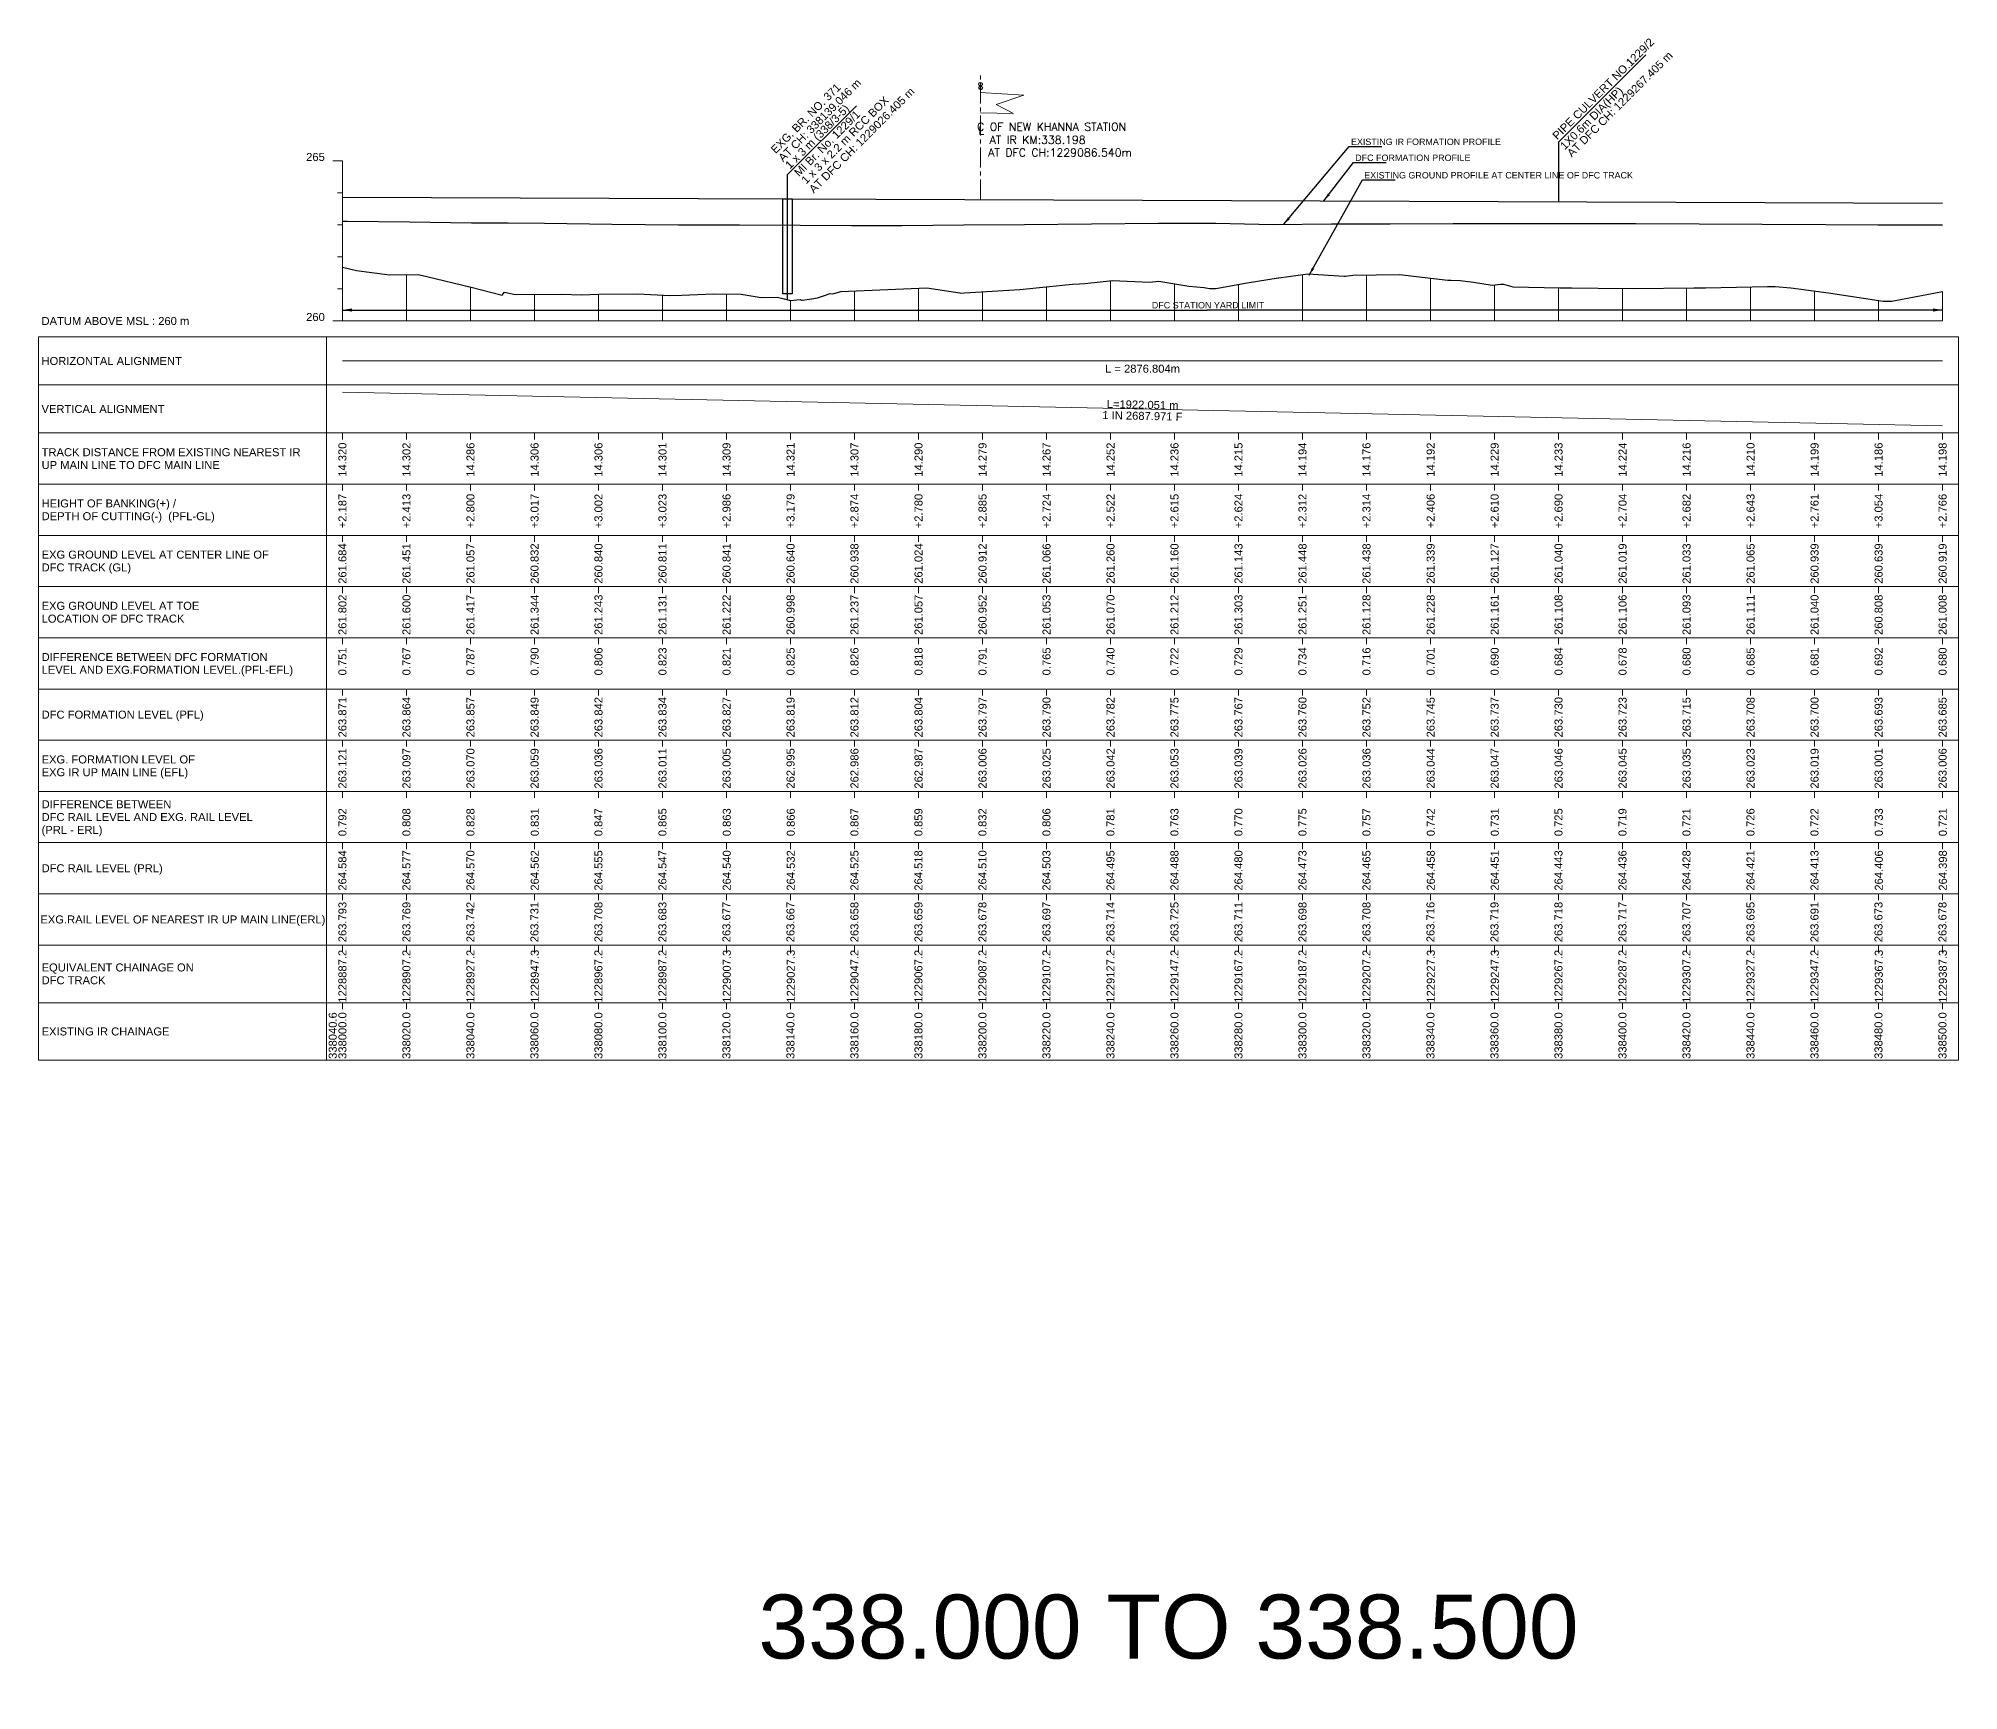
# Model space of a CAD drawing. Header units: metres. Extents: x 30905 to 43495, y -2428 to -1873.
# Drawn here: x 37905 to 38505, y -2428 to -1912 of the extents above; entities that cross this region are included whole.
import ezdxf
from ezdxf.enums import TextEntityAlignment as Align

# ---------------------------------------------------------------- set-up
doc = ezdxf.new("R2010")
doc.units = ezdxf.units.M
doc.header["$MEASUREMENT"] = 0
doc.linetypes.add('CENTER', pattern=[2, 1.25, -0.25, 0.25, -0.25])
for name, color, linetype, lineweight in [('LS BRIDGE INDICATION', 10, 'Continuous', 30), ('LS CUT FILL', 10, 'Continuous', 0), ('LS DATUM', 7, 'Continuous', 0), ('LS DATUM X', 7, 'Continuous', 0), ('LS DATUM Y', 7, 'Continuous', 0), ('LS DIFF. EXG.RL & PRO. RL', 10, 'Continuous', 0), ('LS DIFF. PFL & EFL', 10, 'Continuous', 0), ('LS EXG FL', 7, 'Continuous', 0), ('LS EXG GL', 7, 'Continuous', 0), ('LS EXG GL AT PRO TOE', 7, 'Continuous', 0), ('LS EXG IR CH', 7, 'Continuous', 0), ('LS EXG RL', 7, 'Continuous', 0), ('LS EXG. FL', 7, 'Continuous', 0), ('LS EXG. GL', 7, 'Continuous', 0), ('LS EXG. GL AT PRO. TOE', 7, 'Continuous', 0), ('LS EXG. IR CH', 7, 'Continuous', 0), ('LS EXG. RL', 7, 'Continuous', 0), ('LS FRAME', 7, 'Continuous', 0), ('LS HORIZONTAL ALIGNMENT', 10, 'Continuous', 0), ('LS PFL-EFL', 10, 'Continuous', 0), ('LS PRL-ERL', 10, 'Continuous', 0), ('LS PRO FL', 10, 'Continuous', 0), ('LS PRO. CUT & FILL', 10, 'Continuous', 0), ('LS PRO. DFCC CH', 10, 'Continuous', 0), ('LS PRO. FL', 10, 'Continuous', 0), ('LS PRO. RL', 10, 'Continuous', 0), ('LS PROFILE EXG FL', 7, 'Continuous', 25), ('LS PROFILE EXG GL', 7, 'Continuous', 30), ('LS PROFILE PRO FL', 1, 'Continuous', 30), ('LS TICKS', 7, 'Continuous', 0), ('LS TRACK CENTER', 10, 'Continuous', 0), ("LS TRACK CENTER's", 10, 'Continuous', 0), ('LS VERTICAL ALIGNMENT', 10, 'Continuous', 0), ('Profile Grid', 7, 'Continuous', 0)]:
    doc.layers.add(name, color=color, linetype=linetype, lineweight=lineweight)
for name, color, linetype in [("LS BRIDGE'S", 7, 'Continuous'), ('LS DRAIN CULVERT', 10, 'Continuous'), ('ref text', 3, 'Continuous'), ('STATION YARD LIMIT IN LS', 7, 'Continuous')]:
    doc.layers.add(name, color=color, linetype=linetype)
doc.styles.add('ROMANT', font='romant__.ttf')
doc.styles.get("Standard").update_dxf_attribs({"font": 'arial.ttf'})
doc.styles.add('Style-Arial', font='arial.ttf')
doc.styles.add('StyleArial', font='arial.ttf')
doc.dimstyles.get("Standard").update_dxf_attribs({"dimtxt": 5, "dimasz": 0.18, "dimexe": 0.18, "dimexo": 0.0625, "dimgap": 0.09, "dimtad": 0, "dimtih": 1, "dimtoh": 1, "dimdec": 4, "dimzin": 0, "dimdsep": 46, "dimtxsty": 'Standard', "dimcen": 0.09, "dimadec": 0, "dimazin": 0, "dimtfac": 1, "dimtdec": 4, "dimtofl": 0, "dimtmove": 0, "dimatfit": 3, "dimfxl": 1, "dimtolj": 1, "dimtzin": 0, "dimarcsym": 0})

msp = doc.modelspace()

# ---------------------------------------------------------------- linework, layer by layer
at = {"layer": 'LS BRIDGE INDICATION'}
msp.add_lwpolyline([(38137.58, -1961.8), (38140.58, -1961.81), (38140.58, -1991.55), (38137.58, -1991.55)], close=True, dxfattribs=at)
at = {"layer": "LS BRIDGE'S"}
msp.add_lwpolyline([(38139.08, -1993.37), (38139.08, -1954.26), (38160.62, -1932.73)], dxfattribs=at)
at = {"layer": 'LS DATUM X', "color": 7, "linetype": 'Continuous', "lineweight": 0}
msp.add_line((38000, -2000), (38500.03, -2000), dxfattribs=at)
at = {"layer": 'LS DATUM Y', "color": 7, "linetype": 'Continuous', "lineweight": 0}
for p, q in [((37997, -1950), (38000, -1950)), ((37997, -1950), (38000, -1950)), ((38000, -2000), (38000, -1950)), ((37998.5, -1960), (38000, -1960)), ((37998.5, -1970), (38000, -1970)), ((37998.5, -1980), (38000, -1980)), ((37998.5, -1990), (38000, -1990)), ((37997, -2000), (38000, -2000))]:
    msp.add_line(p, q, dxfattribs=at)
at = {"layer": 'LS DRAIN CULVERT'}
msp.add_lwpolyline([(38407.35, -1916.82), (38380.02, -1944.15), (38380.02, -1962.7)], dxfattribs=at)
at = {"layer": 'LS FRAME'}
for points in [[(37995, -2231), (37905, -2231), (37905, -2005)], [(37905, -2005), (37995, -2005)], [(37995, -2020), (37905, -2020)], [(37995, -2035), (37905, -2035)], [(37995, -2051), (37905, -2051)], [(37905, -2051), (37995, -2051)], [(37995, -2067), (37905, -2067)], [(37905, -2067), (37995, -2067)], [(37995, -2083), (37905, -2083)], [(37905, -2083), (37995, -2083)], [(37995, -2099), (37905, -2099)], [(37995, -2115), (37905, -2115)], [(37905, -2115), (37995, -2115)], [(37995, -2131), (37905, -2131)], [(37905, -2131), (37995, -2131)], [(37995, -2147), (37905, -2147)], [(37905, -2147), (37995, -2147)], [(37995, -2163), (37905, -2163)], [(37905, -2163), (37995, -2163)], [(37995, -2179), (37905, -2179)], [(37995, -2195), (37905, -2195)], [(37995, -2213), (37905, -2213)]]:
    msp.add_lwpolyline(points, dxfattribs=at)
at = {"layer": 'LS FRAME', "color": 7, "linetype": 'Continuous', "lineweight": 0, "flags": 128}
for points in [[(37995, -2020), (38505.03, -2020), (38505.03, -2005), (37995, -2005), (37995, -2020)], [(37995, -2035), (38505.03, -2035), (38505.03, -2020), (37995, -2020), (37995, -2035)], [(37995, -2051), (38505.03, -2051), (38505.03, -2035), (37995, -2035), (37995, -2051)], [(37995, -2067), (38505.03, -2067), (38505.03, -2051), (37995, -2051), (37995, -2067)], [(37995, -2083), (38505.03, -2083), (38505.03, -2067), (37995, -2067), (37995, -2083)], [(37995, -2099), (38505.03, -2099), (38505.03, -2083), (37995, -2083), (37995, -2099)], [(37995, -2115), (38505.03, -2115), (38505.03, -2099), (37995, -2099), (37995, -2115)], [(37995, -2131), (38505.03, -2131), (38505.03, -2115), (37995, -2115), (37995, -2131)], [(37995, -2147), (38505.03, -2147), (38505.03, -2131), (37995, -2131), (37995, -2147)], [(37995, -2163), (38505.03, -2163), (38505.03, -2147), (37995, -2147), (37995, -2163)], [(37995, -2179), (38505.03, -2179), (38505.03, -2163), (37995, -2163), (37995, -2179)], [(37995, -2195), (38505.03, -2195), (38505.03, -2179), (37995, -2179), (37995, -2195)], [(37995, -2213), (38505.03, -2213), (38505.03, -2195), (37995, -2195), (37995, -2213)], [(37995, -2231), (38505.03, -2231), (38505.03, -2213), (37995, -2213), (37995, -2231)]]:
    msp.add_lwpolyline(points, close=True, dxfattribs=at)
at = {"layer": 'LS FRAME', "color": 7, "linetype": 'Continuous', "lineweight": 0}
msp.add_3dface([(37995, -2099), (37915, -2099), (37915, -2099)], dxfattribs=at)
at = {"layer": 'LS HORIZONTAL ALIGNMENT', "lineweight": 0, "flags": 128}
msp.add_lwpolyline([(38000, -2012.5), (38500.03, -2012.5)], dxfattribs=at)
at = {"layer": 'LS PROFILE EXG FL'}
msp.add_lwpolyline([(38000, -1968.79), (38001.52, -1968.85), (38020.99, -1969.04), (38040.3, -1969.3), (38051.83, -1969.37), (38063.17, -1969.42), (38084.2, -1969.7), (38104.99, -1969.95), (38124.11, -1969.94), (38143.01, -1970.07), (38159.13, -1970.13), (38174.96, -1970.18), (38194.1, -1969.99), (38213.12, -1969.81), (38234.12, -1969.62), (38254.99, -1969.47), (38272.97, -1969.48), (38290.8, -1969.81), (38309.09, -1969.67), (38327.36, -1969.61), (38347.05, -1969.53), (38366.43, -1969.52), (38385.44, -1969.54), (38404.15, -1969.55), (38423.92, -1969.67), (38443.64, -1969.79), (38463.58, -1969.81), (38479.83, -1969.99), (38500, -1969.94)], dxfattribs=at)
at = {"layer": 'LS PROFILE EXG GL', "flags": 128}
msp.add_lwpolyline([(38000, -1983.16), (38004.45, -1984.26), (38014.69, -1985.54), (38023.71, -1985.45), (38026.41, -1986.12), (38040.21, -1989.48), (38049.91, -1991.96), (38050.7, -1990.95), (38053.93, -1991.72), (38053.93, -1991.72), (38068.39, -1991.61), (38074.76, -1991.8), (38080, -1991.6), (38092.31, -1991.54), (38102.36, -1992), (38106.04, -1991.96), (38115.95, -1991.57), (38124.61, -1991.61), (38127.06, -1992.03), (38127.06, -1992.03), (38130.87, -1992.69), (38135.81, -1992.51), (38137.67, -1993), (38140, -1993.61), (38143, -1993.3), (38143.47, -1993.54), (38143.75, -1993.54), (38146.58, -1993.06), (38146.68, -1993.08), (38148.44, -1992.75), (38150.29, -1992.11), (38152.4, -1991.38), (38153.24, -1991.47), (38155.71, -1990.8), (38182.63, -1989.65), (38192.91, -1991.25), (38193, -1991.26), (38194.38, -1991.21), (38211.64, -1990.2), (38228.15, -1988.51), (38230.31, -1988.41), (38231.98, -1988.24), (38240.69, -1987.32), (38252.2, -1987.84), (38255.09, -1987.58), (38264.51, -1989.14), (38269.28, -1989.57), (38270.91, -1989.89), (38272.96, -1989.89), (38282.7, -1988.06), (38292.4, -1986.55), (38292.57, -1986.55), (38301.63, -1985.3), (38313.04, -1985.97), (38313.49, -1986.01), (38315.77, -1985.67), (38330.32, -1985.51), (38345.46, -1987.23), (38346.39, -1987.22), (38349.27, -1987.33), (38353.43, -1987.88), (38359.31, -1988.8), (38362.04, -1988.54), (38362.82, -1988.52), (38365.76, -1989.35), (38380.44, -1989.6), (38383.84, -1989.66), (38384.22, -1989.67), (38392.4, -1989.71), (38403.47, -1989.86), (38422.33, -1989.64), (38423.06, -1989.63), (38424.24, -1989.64), (38424.39, -1989.63), (38425.96, -1989.62), (38445.28, -1989.25), (38447.7, -1989.21), (38452.62, -1989.66), (38464.33, -1991.17), (38481.44, -1993.83), (38481.44, -1993.83), (38484.18, -1993.82), (38484.74, -1993.68), (38500.03, -1990.81)], dxfattribs=at)
at = {"layer": 'LS PROFILE PRO FL'}
msp.add_line((38000, -1961.29), (38500.03, -1963.15), dxfattribs=at)
at = {"layer": 'LS TICKS', "color": 7, "linetype": 'Continuous', "lineweight": 0, "flags": 128}
for points in [[(38000, -2037), (38000, -2035)], [(38020.01, -2037), (38020.01, -2035)], [(38040.01, -2037), (38040.01, -2035)], [(38060.04, -2037), (38060.04, -2035)], [(38080.02, -2037), (38080.02, -2035)], [(38100.02, -2037), (38100.02, -2035)], [(38120.03, -2037), (38120.03, -2035)], [(38140.03, -2037), (38140.03, -2035)], [(38160.01, -2037), (38160.01, -2035)], [(38180.02, -2037), (38180.02, -2035)], [(38200.02, -2037), (38200.02, -2035)], [(38220.02, -2037), (38220.02, -2035)], [(38240.02, -2037), (38240.02, -2035)], [(38260.01, -2037), (38260.01, -2035)], [(38280.01, -2037), (38280.01, -2035)], [(38300.01, -2037), (38300.01, -2035)], [(38320.01, -2037), (38320.01, -2035)], [(38340.05, -2037), (38340.05, -2035)], [(38360.05, -2037), (38360.05, -2035)], [(38380.02, -2037), (38380.02, -2035)], [(38400.02, -2037), (38400.02, -2035)], [(38420.02, -2037), (38420.02, -2035)], [(38440.02, -2037), (38440.02, -2035)], [(38460.02, -2037), (38460.02, -2035)], [(38480.03, -2037), (38480.03, -2035)], [(38500.03, -2037), (38500.03, -2035)], [(38000, -2053), (38000, -2051)], [(38020.01, -2053), (38020.01, -2051)], [(38040.01, -2053), (38040.01, -2051)], [(38060.04, -2053), (38060.04, -2051)], [(38080.02, -2053), (38080.02, -2051)], [(38100.02, -2053), (38100.02, -2051)], [(38120.03, -2053), (38120.03, -2051)], [(38140.03, -2053), (38140.03, -2051)], [(38160.01, -2053), (38160.01, -2051)], [(38180.02, -2053), (38180.02, -2051)], [(38200.02, -2053), (38200.02, -2051)], [(38220.02, -2053), (38220.02, -2051)], [(38240.02, -2053), (38240.02, -2051)], [(38260.01, -2053), (38260.01, -2051)], [(38280.01, -2053), (38280.01, -2051)], [(38300.01, -2053), (38300.01, -2051)], [(38320.01, -2053), (38320.01, -2051)], [(38340.05, -2053), (38340.05, -2051)], [(38360.05, -2053), (38360.05, -2051)], [(38380.02, -2053), (38380.02, -2051)], [(38400.02, -2053), (38400.02, -2051)], [(38420.02, -2053), (38420.02, -2051)], [(38440.02, -2053), (38440.02, -2051)], [(38460.02, -2053), (38460.02, -2051)], [(38480.03, -2053), (38480.03, -2051)], [(38500.03, -2053), (38500.03, -2051)], [(38000, -2069), (38000, -2067)], [(38020.01, -2069), (38020.01, -2067)], [(38040.01, -2069), (38040.01, -2067)], [(38060.04, -2069), (38060.04, -2067)], [(38080.02, -2069), (38080.02, -2067)], [(38100.02, -2069), (38100.02, -2067)], [(38120.03, -2069), (38120.03, -2067)], [(38140.03, -2069), (38140.03, -2067)], [(38160.01, -2069), (38160.01, -2067)], [(38180.02, -2069), (38180.02, -2067)], [(38200.02, -2069), (38200.02, -2067)], [(38220.02, -2069), (38220.02, -2067)], [(38240.02, -2069), (38240.02, -2067)], [(38260.01, -2069), (38260.01, -2067)], [(38280.01, -2069), (38280.01, -2067)], [(38300.01, -2069), (38300.01, -2067)], [(38320.01, -2069), (38320.01, -2067)], [(38340.05, -2069), (38340.05, -2067)], [(38360.05, -2069), (38360.05, -2067)], [(38380.02, -2069), (38380.02, -2067)], [(38400.02, -2069), (38400.02, -2067)], [(38420.02, -2069), (38420.02, -2067)], [(38440.02, -2069), (38440.02, -2067)], [(38460.02, -2069), (38460.02, -2067)], [(38480.03, -2069), (38480.03, -2067)], [(38500.03, -2069), (38500.03, -2067)], [(38000, -2085), (38000, -2083)], [(38020.01, -2085), (38020.01, -2083)], [(38040.01, -2085), (38040.01, -2083)], [(38060.04, -2085), (38060.04, -2083)], [(38080.02, -2085), (38080.02, -2083)], [(38100.02, -2085), (38100.02, -2083)], [(38120.03, -2085), (38120.03, -2083)], [(38140.03, -2085), (38140.03, -2083)], [(38160.01, -2085), (38160.01, -2083)], [(38180.02, -2085), (38180.02, -2083)], [(38200.02, -2085), (38200.02, -2083)], [(38220.02, -2085), (38220.02, -2083)], [(38240.02, -2085), (38240.02, -2083)], [(38260.01, -2085), (38260.01, -2083)], [(38280.01, -2085), (38280.01, -2083)], [(38300.01, -2085), (38300.01, -2083)], [(38320.01, -2085), (38320.01, -2083)], [(38340.05, -2085), (38340.05, -2083)], [(38360.05, -2085), (38360.05, -2083)], [(38380.02, -2085), (38380.02, -2083)], [(38400.02, -2085), (38400.02, -2083)], [(38420.02, -2085), (38420.02, -2083)], [(38440.02, -2085), (38440.02, -2083)], [(38460.02, -2085), (38460.02, -2083)], [(38480.03, -2085), (38480.03, -2083)], [(38500.03, -2085), (38500.03, -2083)], [(38000, -2101), (38000, -2099)], [(38020.01, -2101), (38020.01, -2099)], [(38040.01, -2101), (38040.01, -2099)], [(38060.04, -2101), (38060.04, -2099)], [(38080.02, -2101), (38080.02, -2099)], [(38100.02, -2101), (38100.02, -2099)], [(38120.03, -2101), (38120.03, -2099)], [(38140.03, -2101), (38140.03, -2099)], [(38160.01, -2101), (38160.01, -2099)], [(38180.02, -2101), (38180.02, -2099)], [(38200.02, -2101), (38200.02, -2099)], [(38220.02, -2101), (38220.02, -2099)], [(38240.02, -2101), (38240.02, -2099)], [(38260.01, -2101), (38260.01, -2099)], [(38280.01, -2101), (38280.01, -2099)], [(38300.01, -2101), (38300.01, -2099)], [(38320.01, -2101), (38320.01, -2099)], [(38340.05, -2101), (38340.05, -2099)], [(38360.05, -2101), (38360.05, -2099)], [(38380.02, -2101), (38380.02, -2099)], [(38400.02, -2101), (38400.02, -2099)], [(38420.02, -2101), (38420.02, -2099)], [(38440.02, -2101), (38440.02, -2099)], [(38460.02, -2101), (38460.02, -2099)], [(38480.03, -2101), (38480.03, -2099)], [(38500.03, -2101), (38500.03, -2099)], [(38000, -2117), (38000, -2115)], [(38020.01, -2117), (38020.01, -2115)], [(38040.01, -2117), (38040.01, -2115)], [(38060.04, -2117), (38060.04, -2115)], [(38080.02, -2117), (38080.02, -2115)], [(38100.02, -2117), (38100.02, -2115)], [(38120.03, -2117), (38120.03, -2115)], [(38140.03, -2117), (38140.03, -2115)], [(38160.01, -2117), (38160.01, -2115)], [(38180.02, -2117), (38180.02, -2115)], [(38200.02, -2117), (38200.02, -2115)], [(38220.02, -2117), (38220.02, -2115)], [(38240.02, -2117), (38240.02, -2115)], [(38260.01, -2117), (38260.01, -2115)], [(38280.01, -2117), (38280.01, -2115)], [(38300.01, -2117), (38300.01, -2115)], [(38320.01, -2117), (38320.01, -2115)], [(38340.05, -2117), (38340.05, -2115)], [(38360.05, -2117), (38360.05, -2115)], [(38380.02, -2117), (38380.02, -2115)], [(38400.02, -2117), (38400.02, -2115)], [(38420.02, -2117), (38420.02, -2115)], [(38440.02, -2117), (38440.02, -2115)], [(38460.02, -2117), (38460.02, -2115)], [(38480.03, -2117), (38480.03, -2115)], [(38500.03, -2117), (38500.03, -2115)], [(38000, -2133), (38000, -2131)], [(38020.01, -2133), (38020.01, -2131)], [(38040.01, -2133), (38040.01, -2131)], [(38060.04, -2133), (38060.04, -2131)], [(38080.02, -2133), (38080.02, -2131)], [(38100.02, -2133), (38100.02, -2131)], [(38120.03, -2133), (38120.03, -2131)], [(38140.03, -2133), (38140.03, -2131)], [(38160.01, -2133), (38160.01, -2131)], [(38180.02, -2133), (38180.02, -2131)], [(38200.02, -2133), (38200.02, -2131)], [(38220.02, -2133), (38220.02, -2131)], [(38240.02, -2133), (38240.02, -2131)], [(38260.01, -2133), (38260.01, -2131)], [(38280.01, -2133), (38280.01, -2131)], [(38300.01, -2133), (38300.01, -2131)], [(38320.01, -2133), (38320.01, -2131)], [(38340.05, -2133), (38340.05, -2131)], [(38360.05, -2133), (38360.05, -2131)], [(38380.02, -2133), (38380.02, -2131)], [(38400.02, -2133), (38400.02, -2131)], [(38420.02, -2133), (38420.02, -2131)], [(38440.02, -2133), (38440.02, -2131)], [(38460.02, -2133), (38460.02, -2131)], [(38480.03, -2133), (38480.03, -2131)], [(38500.03, -2133), (38500.03, -2131)], [(38000, -2149), (38000, -2147)], [(38020.01, -2149), (38020.01, -2147)], [(38040.01, -2149), (38040.01, -2147)], [(38060.04, -2149), (38060.04, -2147)], [(38080.02, -2149), (38080.02, -2147)], [(38100.02, -2149), (38100.02, -2147)], [(38120.03, -2149), (38120.03, -2147)], [(38140.03, -2149), (38140.03, -2147)], [(38160.01, -2149), (38160.01, -2147)], [(38180.02, -2149), (38180.02, -2147)], [(38200.02, -2149), (38200.02, -2147)], [(38220.02, -2149), (38220.02, -2147)], [(38240.02, -2149), (38240.02, -2147)], [(38260.01, -2149), (38260.01, -2147)], [(38280.01, -2149), (38280.01, -2147)], [(38300.01, -2149), (38300.01, -2147)], [(38320.01, -2149), (38320.01, -2147)], [(38340.05, -2149), (38340.05, -2147)], [(38360.05, -2149), (38360.05, -2147)], [(38380.02, -2149), (38380.02, -2147)], [(38400.02, -2149), (38400.02, -2147)], [(38420.02, -2149), (38420.02, -2147)], [(38440.02, -2149), (38440.02, -2147)], [(38460.02, -2149), (38460.02, -2147)], [(38480.03, -2149), (38480.03, -2147)], [(38500.03, -2149), (38500.03, -2147)], [(38000, -2165), (38000, -2163)], [(38020.01, -2165), (38020.01, -2163)], [(38040.01, -2165), (38040.01, -2163)], [(38060.04, -2165), (38060.04, -2163)], [(38080.02, -2165), (38080.02, -2163)], [(38100.02, -2165), (38100.02, -2163)], [(38120.03, -2165), (38120.03, -2163)], [(38140.03, -2165), (38140.03, -2163)], [(38160.01, -2165), (38160.01, -2163)], [(38180.02, -2165), (38180.02, -2163)], [(38200.02, -2165), (38200.02, -2163)], [(38220.02, -2165), (38220.02, -2163)], [(38240.02, -2165), (38240.02, -2163)], [(38260.01, -2165), (38260.01, -2163)], [(38280.01, -2165), (38280.01, -2163)], [(38300.01, -2165), (38300.01, -2163)], [(38320.01, -2165), (38320.01, -2163)], [(38340.05, -2165), (38340.05, -2163)], [(38360.05, -2165), (38360.05, -2163)], [(38380.02, -2165), (38380.02, -2163)], [(38400.02, -2165), (38400.02, -2163)], [(38420.02, -2165), (38420.02, -2163)], [(38440.02, -2165), (38440.02, -2163)], [(38460.02, -2165), (38460.02, -2163)], [(38480.03, -2165), (38480.03, -2163)], [(38500.03, -2165), (38500.03, -2163)], [(38000, -2181), (38000, -2179)], [(38020.01, -2181), (38020.01, -2179)], [(38040.01, -2181), (38040.01, -2179)], [(38060.04, -2181), (38060.04, -2179)], [(38080.02, -2181), (38080.02, -2179)], [(38100.02, -2181), (38100.02, -2179)], [(38120.03, -2181), (38120.03, -2179)], [(38140.03, -2181), (38140.03, -2179)], [(38160.01, -2181), (38160.01, -2179)], [(38180.02, -2181), (38180.02, -2179)], [(38200.02, -2181), (38200.02, -2179)], [(38220.02, -2181), (38220.02, -2179)], [(38240.02, -2181), (38240.02, -2179)], [(38260.01, -2181), (38260.01, -2179)], [(38280.01, -2181), (38280.01, -2179)], [(38300.01, -2181), (38300.01, -2179)], [(38320.01, -2181), (38320.01, -2179)], [(38340.05, -2181), (38340.05, -2179)], [(38360.05, -2181), (38360.05, -2179)], [(38380.02, -2181), (38380.02, -2179)], [(38400.02, -2181), (38400.02, -2179)], [(38420.02, -2181), (38420.02, -2179)], [(38440.02, -2181), (38440.02, -2179)], [(38460.02, -2181), (38460.02, -2179)], [(38480.03, -2181), (38480.03, -2179)], [(38500.03, -2181), (38500.03, -2179)], [(38000, -2197), (38000, -2195)], [(38020.01, -2197), (38020.01, -2195)], [(38040.01, -2197), (38040.01, -2195)], [(38060.04, -2197), (38060.04, -2195)], [(38080.02, -2197), (38080.02, -2195)], [(38100.02, -2197), (38100.02, -2195)], [(38120.03, -2197), (38120.03, -2195)], [(38140.03, -2197), (38140.03, -2195)], [(38160.01, -2197), (38160.01, -2195)], [(38180.02, -2197), (38180.02, -2195)], [(38200.02, -2197), (38200.02, -2195)], [(38220.02, -2197), (38220.02, -2195)], [(38240.02, -2197), (38240.02, -2195)], [(38260.01, -2197), (38260.01, -2195)], [(38280.01, -2197), (38280.01, -2195)], [(38300.01, -2197), (38300.01, -2195)], [(38320.01, -2197), (38320.01, -2195)], [(38340.05, -2197), (38340.05, -2195)], [(38360.05, -2197), (38360.05, -2195)], [(38380.02, -2197), (38380.02, -2195)], [(38400.02, -2197), (38400.02, -2195)], [(38420.02, -2197), (38420.02, -2195)], [(38440.02, -2197), (38440.02, -2195)], [(38460.02, -2197), (38460.02, -2195)], [(38480.03, -2197), (38480.03, -2195)], [(38500.03, -2197), (38500.03, -2195)], [(38000, -2215), (38000, -2213)], [(38020.01, -2215), (38020.01, -2213)], [(38040.01, -2215), (38040.01, -2213)], [(38060.04, -2215), (38060.04, -2213)], [(38080.02, -2215), (38080.02, -2213)], [(38100.02, -2215), (38100.02, -2213)], [(38120.03, -2215), (38120.03, -2213)], [(38140.03, -2215), (38140.03, -2213)], [(38160.01, -2215), (38160.01, -2213)], [(38180.02, -2215), (38180.02, -2213)], [(38200.02, -2215), (38200.02, -2213)], [(38220.02, -2215), (38220.02, -2213)], [(38240.02, -2215), (38240.02, -2213)], [(38260.01, -2215), (38260.01, -2213)], [(38280.01, -2215), (38280.01, -2213)], [(38300.01, -2215), (38300.01, -2213)], [(38320.01, -2215), (38320.01, -2213)], [(38340.05, -2215), (38340.05, -2213)], [(38360.05, -2215), (38360.05, -2213)], [(38380.02, -2215), (38380.02, -2213)], [(38400.02, -2215), (38400.02, -2213)], [(38420.02, -2215), (38420.02, -2213)], [(38440.02, -2215), (38440.02, -2213)], [(38460.02, -2215), (38460.02, -2213)], [(38480.03, -2215), (38480.03, -2213)], [(38500.03, -2215), (38500.03, -2213)]]:
    msp.add_lwpolyline(points, dxfattribs=at)
at = {"layer": 'LS VERTICAL ALIGNMENT', "linetype": 'Continuous', "lineweight": 0, "flags": 128}
msp.add_lwpolyline([(38000, -2022.25), (38500.03, -2032.75)], dxfattribs=at)
at = {"layer": 'Profile Grid', "linetype": 'Continuous', "lineweight": 0, "flags": 128}
for points in [[(38000, -2000), (38000, -1983.16)], [(38020.01, -2000), (38020.01, -1985.49)], [(38300.01, -2000), (38300.01, -1985.52)], [(38320.01, -2000), (38320.01, -1985.62)], [(38040.01, -2000), (38040.01, -1989.43)], [(38060.04, -2000), (38060.04, -1991.68)], [(38080.02, -2000), (38080.02, -1991.6)], [(38100.02, -2000), (38100.02, -1991.89)], [(38120.03, -2000), (38120.03, -1991.59)], [(38160.01, -2000), (38160.01, -1990.62)], [(38180.02, -2000), (38180.02, -1989.76)], [(38200.02, -2000), (38200.02, -1990.88)], [(38220.02, -2000), (38220.02, -1989.34)], [(38240.02, -2000), (38240.02, -1987.4)], [(38260.01, -2000), (38260.01, -1988.4)], [(38280.01, -2000), (38280.01, -1988.57)], [(38340.05, -2000), (38340.05, -1986.61)], [(38360.05, -2000), (38360.05, -1988.73)], [(38380.02, -2000), (38380.02, -1989.6)], [(38400.02, -2000), (38400.02, -1989.81)], [(38420.02, -2000), (38420.02, -1989.67)], [(38440.02, -2000), (38440.02, -1989.35)], [(38460.02, -2000), (38460.02, -1990.61)], [(38500.03, -2000), (38500.03, -1990.81)], [(38140.03, -2000), (38140.03, -1993.6)], [(38480.03, -2000), (38480.03, -1993.61)]]:
    msp.add_lwpolyline(points, dxfattribs=at)
at = {"layer": 'STATION YARD LIMIT IN LS', "color": 10, "linetype": 'CENTER', "lineweight": 15, "ltscale": 5}
msp.add_lwpolyline([(38199.36, -1962.03), (38199.36, -1922.32)], dxfattribs=at)
at = {"layer": 'STATION YARD LIMIT IN LS', "color": 10, "lineweight": 15, "elevation": -24.93}
msp.add_lwpolyline([(38199.35, -1928.65), (38212.98, -1929.45), (38204.25, -1932.4), (38209.7, -1935.15), (38199.33, -1934.97)], dxfattribs=at)
at = {"layer": 'STATION YARD LIMIT IN LS', "color": 10}
for centre in [(38199.41, -1926.01, -24.93), (38199.43, -1927.17, -24.93)]:
    msp.add_circle(centre, 0.56, dxfattribs=at)

# ---------------------------------------------------------------- texts
at = {"layer": "LS BRIDGE'S"}
for s, p in [('EXG. BR. NO. 371 ', (38135.37, -1947.87)), ('AT CH: 338139.046 m', (38137.73, -1950.43)), ('1 x 3 m (338/3-5)', (38139.83, -1952.69))]:
    msp.add_text(s, height=2.5, rotation=45.01374, dxfattribs=at).set_placement(p)
at = {"layer": "LS BRIDGE'S", "color": 10}
for s, p in [('1 x 3 x 2.2 m RCC BOX', (38144.92, -1957.42)), ('AT DFC CH: 1229026.405 m', (38147.32, -1960.25)), ('MI Br. No. 1229/1', (38142.66, -1955.05))]:
    msp.add_text(s, height=2.5, rotation=45.01374, dxfattribs=at).set_placement(p)
at = {"layer": 'LS CUT FILL', "lineweight": 0, "style": 'Style-Arial'}
for s, p in [('+2.187', (38000, -2054)), ('+2.413', (38020.01, -2054)), ('+2.800', (38040.01, -2054)), ('+3.017', (38060.04, -2054)), ('+3.002', (38080.02, -2054)), ('+3.023', (38100.02, -2054)), ('+2.986', (38120.03, -2054)), ('+3.179', (38140.03, -2054)), ('+2.874', (38160.01, -2054)), ('+2.780', (38180.02, -2054)), ('+2.885', (38200.02, -2054)), ('+2.724', (38220.02, -2054)), ('+2.522', (38240.02, -2054)), ('+2.615', (38260.01, -2054)), ('+2.624', (38280.01, -2054)), ('+2.312', (38300.01, -2054)), ('+2.314', (38320.01, -2054)), ('+2.406', (38340.05, -2054)), ('+2.610', (38360.05, -2054)), ('+2.690', (38380.02, -2054)), ('+2.704', (38400.02, -2054)), ('+2.682', (38420.02, -2054)), ('+2.643', (38440.02, -2054)), ('+2.761', (38460.02, -2054)), ('+3.054', (38480.03, -2054)), ('+2.766', (38500.03, -2054))]:
    msp.add_text(s, height=2.5, rotation=90, dxfattribs=at).set_placement(p, align=Align.MIDDLE_RIGHT)
at = {"layer": 'LS DATUM', "color": 7, "style": 'StyleArial'}
msp.add_text('DATUM ABOVE MSL : 260 m', height=2.5, rotation=0.00003, dxfattribs=at).set_placement((37905.97, -2000), align=Align.MIDDLE_LEFT)
at = {"layer": 'LS DATUM Y', "color": 7, "lineweight": 0, "style": 'Style-Arial'}
for s, p in [('265', (37994.5, -1950)), ('265', (37994.5, -1950)), ('260', (37994.5, -2000))]:
    msp.add_text(s, height=2.5, dxfattribs=at).set_placement(p, align=Align.RIGHT)
at = {"layer": 'LS DIFF. EXG.RL & PRO. RL', "color": 10, "style": 'StyleArial'}
for s, p in [('DIFFERENCE BETWEEN ', (37906, -2151)), ('DFC RAIL LEVEL AND EXG. RAIL LEVEL ', (37906, -2155)), ('(PRL - ERL)', (37906, -2159))]:
    msp.add_text(s, height=2.5, rotation=0.00003, dxfattribs=at).set_placement(p, align=Align.MIDDLE_LEFT)
at = {"layer": 'LS DIFF. PFL & EFL', "color": 10, "style": 'StyleArial'}
for s, p in [('DIFFERENCE BETWEEN DFC FORMATION ', (37906, -2105)), ('LEVEL AND EXG.FORMATION LEVEL.(PFL-EFL)', (37906, -2109))]:
    msp.add_text(s, height=2.5, rotation=0.00003, dxfattribs=at).set_placement(p, align=Align.MIDDLE_LEFT)
at = {"layer": 'LS DRAIN CULVERT'}
for s, p in [('PIPE CULVERT NO.1229/2', (38379.63, -1943.55)), ('AT DFC CH: 1229267.405 m', (38384.18, -1948.98)), ('1X0.6m DIA(HP)', (38381.98, -1946.69))]:
    msp.add_text(s, height=2.5, rotation=44.95988, dxfattribs=at).set_placement(p)
at = {"layer": 'LS EXG FL', "style": 'StyleArial'}
for s, p in [('EXG. FORMATION LEVEL OF', (37906, -2137)), ('EXG IR UP MAIN LINE (EFL)', (37906, -2141))]:
    msp.add_text(s, height=2.5, rotation=0.00003, dxfattribs=at).set_placement(p, align=Align.MIDDLE_LEFT)
at = {"layer": 'LS EXG GL', "lineweight": 0, "style": 'Style-Arial'}
for s, p in [('261.684', (38000, -2069.5)), ('261.451', (38020.01, -2069.5)), ('261.057', (38040.01, -2069.5)), ('260.832', (38060.04, -2069.5)), ('260.840', (38080.02, -2069.5)), ('260.811', (38100.02, -2069.5)), ('260.841', (38120.03, -2069.5)), ('260.640', (38140.03, -2069.5)), ('260.938', (38160.01, -2069.5)), ('261.024', (38180.02, -2069.5)), ('260.912', (38200.02, -2069.5)), ('261.066', (38220.02, -2069.5)), ('261.260', (38240.02, -2069.5)), ('261.160', (38260.01, -2069.5)), ('261.143', (38280.01, -2069.5)), ('261.448', (38300.01, -2069.5)), ('261.438', (38320.01, -2069.5)), ('261.339', (38340.05, -2069.5)), ('261.127', (38360.05, -2069.5)), ('261.040', (38380.02, -2069.5)), ('261.019', (38400.02, -2069.5)), ('261.033', (38420.02, -2069.5)), ('261.065', (38440.02, -2069.5)), ('260.939', (38460.02, -2069.5)), ('260.639', (38480.03, -2069.5)), ('260.919', (38500.03, -2069.5))]:
    msp.add_text(s, height=2.5, rotation=90, dxfattribs=at).set_placement(p, align=Align.MIDDLE_RIGHT)
at = {"layer": 'LS EXG GL AT PRO TOE', "color": 7, "style": 'StyleArial'}
for s, p in [('EXG GROUND LEVEL AT TOE', (37906, -2089)), ('LOCATION OF DFC TRACK', (37906, -2093))]:
    msp.add_text(s, height=2.5, rotation=0.00003, dxfattribs=at).set_placement(p, align=Align.MIDDLE_LEFT)
at = {"layer": 'LS EXG IR CH', "style": 'Style-Arial'}
for s, p in [('338040.6', (37996.97, -2216)), ('338000.0', (38000, -2216)), ('338020.0', (38020, -2216)), ('338040.0', (38040, -2216)), ('338060.0', (38060, -2216)), ('338080.0', (38080, -2216)), ('338100.0', (38100, -2216)), ('338120.0', (38120, -2216)), ('338140.0', (38140, -2216)), ('338160.0', (38160, -2216)), ('338180.0', (38180, -2216)), ('338200.0', (38200, -2216)), ('338220.0', (38220, -2216)), ('338240.0', (38240, -2216)), ('338260.0', (38260, -2216)), ('338280.0', (38280, -2216)), ('338300.0', (38300, -2216)), ('338320.0', (38320, -2216)), ('338340.0', (38340, -2216)), ('338360.0', (38360, -2216)), ('338380.0', (38380, -2216)), ('338400.0', (38400, -2216)), ('338420.0', (38420, -2216)), ('338440.0', (38440, -2216)), ('338460.0', (38460, -2216)), ('338480.0', (38480, -2216)), ('338500.0', (38500, -2216))]:
    msp.add_text(s, height=2.5, rotation=90, dxfattribs=at).set_placement(p, align=Align.MIDDLE_RIGHT)
at = {"layer": 'LS EXG RL', "style": 'Style-Arial'}
for s, p in [('263.793', (38000, -2181.5)), ('263.769', (38020, -2181.5)), ('263.742', (38040, -2181.5)), ('263.731', (38060, -2181.5)), ('263.708', (38080, -2181.5)), ('263.683', (38100, -2181.5)), ('263.677', (38120, -2181.5)), ('263.667', (38140, -2181.5)), ('263.658', (38160, -2181.5)), ('263.659', (38180, -2181.5)), ('263.678', (38200, -2181.5)), ('263.697', (38220, -2181.5)), ('263.714', (38240, -2181.5)), ('263.725', (38260, -2181.5)), ('263.711', (38280, -2181.5)), ('263.698', (38300, -2181.5)), ('263.708', (38320, -2181.5)), ('263.716', (38340, -2181.5)), ('263.719', (38360, -2181.5)), ('263.718', (38380, -2181.5)), ('263.717', (38400, -2181.5)), ('263.707', (38420, -2181.5)), ('263.695', (38440, -2181.5)), ('263.691', (38460, -2181.5)), ('263.673', (38480, -2181.5)), ('263.678', (38500, -2181.5))]:
    msp.add_text(s, height=2.5, rotation=90, dxfattribs=at).set_placement(p, align=Align.MIDDLE_RIGHT)
at = {"layer": 'LS EXG. FL'}
for s, p in [('263.121', (38000, -2133.5)), ('263.097', (38020.01, -2133.5)), ('263.070', (38040.01, -2133.5)), ('263.059', (38060.04, -2133.5)), ('263.036', (38080.02, -2133.5)), ('263.011', (38100.02, -2133.5)), ('263.005', (38120.03, -2133.5)), ('262.995', (38140.03, -2133.5)), ('262.986', (38160.01, -2133.5)), ('262.987', (38180.02, -2133.5)), ('263.006', (38200.02, -2133.5)), ('263.025', (38220.02, -2133.5)), ('263.042', (38240.02, -2133.5)), ('263.053', (38260.01, -2133.5)), ('263.039', (38280.01, -2133.5)), ('263.026', (38300.01, -2133.5)), ('263.036', (38320.01, -2133.5)), ('263.044', (38340.05, -2133.5)), ('263.047', (38360.05, -2133.5)), ('263.046', (38380.02, -2133.5)), ('263.045', (38400.02, -2133.5)), ('263.035', (38420.02, -2133.5)), ('263.023', (38440.02, -2133.5)), ('263.019', (38460.02, -2133.5)), ('263.001', (38480.03, -2133.5)), ('263.006', (38500.03, -2133.5))]:
    msp.add_text(s, height=2.5, rotation=90, dxfattribs=at).set_placement(p, align=Align.MIDDLE_RIGHT)
at = {"layer": 'LS EXG. GL', "color": 7, "style": 'StyleArial'}
for s, p in [('EXG GROUND LEVEL AT CENTER LINE OF ', (37906, -2073)), ('DFC TRACK (GL)', (37906, -2077))]:
    msp.add_text(s, height=2.5, rotation=0.00003, dxfattribs=at).set_placement(p, align=Align.MIDDLE_LEFT)
at = {"layer": 'LS EXG. GL AT PRO. TOE'}
for s, p in [('261.802', (38000, -2085.5)), ('261.600', (38020.01, -2085.5)), ('261.417', (38040.01, -2085.5)), ('261.344', (38060.04, -2085.5)), ('261.243', (38080.02, -2085.5)), ('261.131', (38100.02, -2085.5)), ('261.222', (38120.03, -2085.5)), ('260.998', (38140.03, -2085.5)), ('261.237', (38160.01, -2085.5)), ('261.057', (38180.02, -2085.5)), ('260.952', (38200.02, -2085.5)), ('261.053', (38220.02, -2085.5)), ('261.070', (38240.02, -2085.5)), ('261.212', (38260.01, -2085.5)), ('261.303', (38280.01, -2085.5)), ('261.251', (38300.01, -2085.5)), ('261.128', (38320.01, -2085.5)), ('261.228', (38340.05, -2085.5)), ('261.161', (38360.05, -2085.5)), ('261.108', (38380.02, -2085.5)), ('261.106', (38400.02, -2085.5)), ('261.093', (38420.02, -2085.5)), ('261.111', (38440.02, -2085.5)), ('261.040', (38460.02, -2085.5)), ('260.808', (38480.03, -2085.5)), ('261.008', (38500.03, -2085.5))]:
    msp.add_text(s, height=2.5, rotation=90, dxfattribs=at).set_placement(p, align=Align.MIDDLE_RIGHT)
at = {"layer": 'LS EXG. IR CH', "style": 'StyleArial'}
msp.add_text('EXISTING IR CHAINAGE', height=2.5, rotation=0.00003, dxfattribs=at).set_placement((37906, -2222), align=Align.MIDDLE_LEFT)
at = {"layer": 'LS EXG. RL', "style": 'StyleArial'}
msp.add_text('EXG.RAIL LEVEL OF NEAREST IR UP MAIN LINE(ERL)', height=2.5, rotation=0.00003, dxfattribs=at).set_placement((37905.61, -2187), align=Align.MIDDLE_LEFT)
at = {"layer": 'LS HORIZONTAL ALIGNMENT', "style": 'StyleArial'}
msp.add_text('HORIZONTAL ALIGNMENT', height=2.5, rotation=0.00003, dxfattribs=at).set_placement((37905.97, -2012.5), align=Align.MIDDLE_LEFT)
at = {"layer": 'LS HORIZONTAL ALIGNMENT', "lineweight": 0, "insert": (38250.02, -2014.92), "char_height": 2.5, "attachment_point": 5, "line_spacing_factor": 0.6, "style": 'Style-Arial'}
msp.add_mtext('L = 2876.804m', dxfattribs=at)
at = {"layer": 'LS PFL-EFL'}
for s, p in [('0.751', (38000, -2102)), ('0.767', (38020.01, -2102)), ('0.787', (38040.01, -2102)), ('0.790', (38060.04, -2102)), ('0.806', (38080.02, -2102)), ('0.823', (38100.02, -2102)), ('0.821', (38120.03, -2102)), ('0.825', (38140.03, -2102)), ('0.826', (38160.01, -2102)), ('0.818', (38180.02, -2102)), ('0.791', (38200.02, -2102)), ('0.765', (38220.02, -2102)), ('0.740', (38240.02, -2102)), ('0.722', (38260.01, -2102)), ('0.729', (38280.01, -2102)), ('0.734', (38300.01, -2102)), ('0.716', (38320.01, -2102)), ('0.701', (38340.05, -2102)), ('0.690', (38360.05, -2102)), ('0.684', (38380.02, -2102)), ('0.678', (38400.02, -2102)), ('0.680', (38420.02, -2102)), ('0.685', (38440.02, -2102)), ('0.681', (38460.02, -2102)), ('0.692', (38480.03, -2102)), ('0.680', (38500.03, -2102))]:
    msp.add_text(s, height=2.5, rotation=90, dxfattribs=at).set_placement(p, align=Align.MIDDLE_RIGHT)
at = {"layer": 'LS PRL-ERL'}
for s, p in [('0.792', (38001.25, -2161)), ('0.808', (38021.25, -2161)), ('0.828', (38041.25, -2161)), ('0.831', (38061.35, -2161)), ('0.847', (38081.25, -2161)), ('0.865', (38101.25, -2161)), ('0.863', (38121.35, -2161)), ('0.866', (38141.35, -2161)), ('0.867', (38161.25, -2161)), ('0.859', (38181.25, -2161)), ('0.832', (38201.25, -2161)), ('0.806', (38221.25, -2161)), ('0.781', (38241.25, -2161)), ('0.763', (38261.25, -2161)), ('0.770', (38281.25, -2161)), ('0.775', (38301.25, -2161)), ('0.757', (38321.25, -2161)), ('0.742', (38341.35, -2161)), ('0.731', (38361.35, -2161)), ('0.725', (38381.25, -2161)), ('0.719', (38401.25, -2161)), ('0.721', (38421.25, -2161)), ('0.726', (38441.25, -2161)), ('0.722', (38461.25, -2161)), ('0.733', (38481.35, -2161)), ('0.721', (38501.35, -2161))]:
    msp.add_text(s, height=2.5, rotation=90, dxfattribs=at).set_placement(p)
at = {"layer": 'LS PRO FL', "lineweight": 0, "style": 'Style-Arial'}
for s, p in [('263.871', (38000, -2117.5)), ('263.864', (38020.01, -2117.5)), ('263.857', (38040.01, -2117.5)), ('263.849', (38060.04, -2117.5)), ('263.842', (38080.02, -2117.5)), ('263.834', (38100.02, -2117.5)), ('263.827', (38120.03, -2117.5)), ('263.819', (38140.03, -2117.5)), ('263.812', (38160.01, -2117.5)), ('263.804', (38180.02, -2117.5)), ('263.797', (38200.02, -2117.5)), ('263.790', (38220.02, -2117.5)), ('263.782', (38240.02, -2117.5)), ('263.775', (38260.01, -2117.5)), ('263.767', (38280.01, -2117.5)), ('263.760', (38300.01, -2117.5)), ('263.752', (38320.01, -2117.5)), ('263.745', (38340.05, -2117.5)), ('263.737', (38360.05, -2117.5)), ('263.730', (38380.02, -2117.5)), ('263.723', (38400.02, -2117.5)), ('263.715', (38420.02, -2117.5)), ('263.708', (38440.02, -2117.5)), ('263.700', (38460.02, -2117.5)), ('263.693', (38480.03, -2117.5)), ('263.685', (38500.03, -2117.5))]:
    msp.add_text(s, height=2.5, rotation=90, dxfattribs=at).set_placement(p, align=Align.MIDDLE_RIGHT)
at = {"layer": 'LS PRO. CUT & FILL', "color": 10, "style": 'StyleArial'}
for s, p in [('HEIGHT OF BANKING(+) /', (37906, -2057)), ('DEPTH OF CUTTING(-)  (PFL-GL)', (37906, -2061))]:
    msp.add_text(s, height=2.5, rotation=0.00003, dxfattribs=at).set_placement(p, align=Align.MIDDLE_LEFT)
at = {"layer": 'LS PRO. DFCC CH', "color": 10, "style": 'Style-Arial'}
for s, p in [('EQUIVALENT CHAINAGE ON ', (37906, -2202)), ('DFC TRACK', (37906, -2206))]:
    msp.add_text(s, height=2.5, rotation=0.00003, dxfattribs=at).set_placement(p, align=Align.MIDDLE_LEFT)
at = {"layer": 'LS PRO. DFCC CH'}
for s, p in [('1228887.2', (38001.25, -2213)), ('1228907.2', (38021.25, -2213)), ('1228927.2', (38041.25, -2213)), ('1228947.3', (38061.35, -2213)), ('1228967.2', (38081.25, -2213)), ('1228987.2', (38101.25, -2213)), ('1229007.3', (38121.35, -2213)), ('1229027.3', (38141.35, -2213)), ('1229047.2', (38161.25, -2213)), ('1229067.2', (38181.25, -2213)), ('1229087.2', (38201.25, -2213)), ('1229107.2', (38221.25, -2213)), ('1229127.2', (38241.25, -2213)), ('1229147.2', (38261.25, -2213)), ('1229167.2', (38281.25, -2213)), ('1229187.2', (38301.25, -2213)), ('1229207.2', (38321.25, -2213)), ('1229227.3', (38341.35, -2213)), ('1229247.3', (38361.35, -2213)), ('1229267.2', (38381.25, -2213)), ('1229287.2', (38401.25, -2213)), ('1229307.2', (38421.25, -2213)), ('1229327.2', (38441.25, -2213)), ('1229347.2', (38461.25, -2213)), ('1229367.3', (38481.35, -2213)), ('1229387.3', (38501.35, -2213))]:
    msp.add_text(s, height=2.5, rotation=90, dxfattribs=at).set_placement(p)
at = {"layer": 'LS PRO. FL', "color": 10, "style": 'StyleArial'}
msp.add_text('DFC FORMATION LEVEL (PFL) ', height=2.5, rotation=0.00003, dxfattribs=at).set_placement((37906, -2123), align=Align.MIDDLE_LEFT)
at = {"layer": 'LS PRO. RL'}
for s, p in [('264.584', (38001.25, -2178)), ('264.577', (38021.25, -2178)), ('264.570', (38041.25, -2178)), ('264.562', (38061.35, -2178)), ('264.555', (38081.25, -2178)), ('264.547', (38101.25, -2178)), ('264.540', (38121.35, -2178)), ('264.532', (38141.35, -2178)), ('264.525', (38161.25, -2178)), ('264.518', (38181.25, -2178)), ('264.510', (38201.25, -2178)), ('264.503', (38221.25, -2178)), ('264.495', (38241.25, -2178)), ('264.488', (38261.25, -2178)), ('264.480', (38281.25, -2178)), ('264.473', (38301.25, -2178)), ('264.465', (38321.25, -2178)), ('264.458', (38341.35, -2178)), ('264.451', (38361.35, -2178)), ('264.443', (38381.25, -2178)), ('264.436', (38401.25, -2178)), ('264.428', (38421.25, -2178)), ('264.421', (38441.25, -2178)), ('264.413', (38461.25, -2178)), ('264.406', (38481.35, -2178)), ('264.398', (38501.35, -2178))]:
    msp.add_text(s, height=2.5, rotation=90, dxfattribs=at).set_placement(p)
at = {"layer": 'LS PRO. RL', "color": 10, "style": 'StyleArial'}
msp.add_text('DFC RAIL LEVEL (PRL)', height=2.5, rotation=0.00003, dxfattribs=at).set_placement((37906, -2171), align=Align.MIDDLE_LEFT)
at = {"layer": 'LS PROFILE EXG FL', "color": 7, "linetype": 'Continuous', "lineweight": 0, "style": 'Style-Arial'}
msp.add_text('EXISTING IR FORMATION PROFILE', height=2, dxfattribs=at).set_placement((38315.15, -1945.01))
at = {"layer": 'LS PROFILE EXG GL', "color": 7, "lineweight": 0, "style": 'Style-Arial'}
msp.add_text('EXISTING GROUND PROFILE AT CENTER LINE OF DFC TRACK', height=2, dxfattribs=at).set_placement((38319.3, -1955.47, 0))
at = {"layer": 'LS PROFILE PRO FL', "style": 'Style-Arial'}
msp.add_text(' DFC FORMATION PROFILE', height=2, dxfattribs=at).set_placement((38315.7, -1950, 0))
at = {"layer": 'LS TRACK CENTER'}
for s, p in [('14.320', (38000, -2038)), ('14.302', (38020.01, -2038)), ('14.286', (38040.01, -2038)), ('14.306', (38060.04, -2038)), ('14.306', (38080.02, -2038)), ('14.301', (38100.02, -2038)), ('14.309', (38120.03, -2038)), ('14.321', (38140.03, -2038)), ('14.307', (38160.01, -2038)), ('14.290', (38180.02, -2038)), ('14.279', (38200.02, -2038)), ('14.267', (38220.02, -2038)), ('14.252', (38240.02, -2038)), ('14.236', (38260.01, -2038)), ('14.215', (38280.01, -2038)), ('14.194', (38300.01, -2038)), ('14.176', (38320.01, -2038)), ('14.192', (38340.05, -2038)), ('14.229', (38360.05, -2038)), ('14.233', (38380.02, -2038)), ('14.224', (38400.02, -2038)), ('14.216', (38420.02, -2038)), ('14.210', (38440.02, -2038)), ('14.199', (38460.02, -2038)), ('14.186', (38480.03, -2038)), ('14.198', (38500.03, -2038))]:
    msp.add_text(s, height=2.5, rotation=90, dxfattribs=at).set_placement(p, align=Align.MIDDLE_RIGHT)
at = {"layer": "LS TRACK CENTER's", "color": 10, "style": 'StyleArial'}
for s, p in [('TRACK DISTANCE FROM EXISTING NEAREST IR ', (37906, -2041)), ('UP MAIN LINE TO DFC MAIN LINE', (37906, -2045))]:
    msp.add_text(s, height=2.5, rotation=0.00003, dxfattribs=at).set_placement(p, align=Align.MIDDLE_LEFT)
at = {"layer": 'LS VERTICAL ALIGNMENT', "style": 'StyleArial'}
msp.add_text('VERTICAL ALIGNMENT', height=2.5, rotation=0.00003, dxfattribs=at).set_placement((37905.97, -2027.5), align=Align.MIDDLE_LEFT)
at = {"layer": 'LS VERTICAL ALIGNMENT', "lineweight": 0, "insert": (38250.02, -2027.92), "char_height": 2.5, "attachment_point": 5, "rotation": 358.79705, "line_spacing_factor": 0.84, "style": 'Style-Arial'}
msp.add_mtext('L=1922.051 m\\P1 IN 2687.971 F', dxfattribs=at)
at = {"layer": 'ref text', "color": 3, "insert": (38130, -2418.23), "char_height": 20, "width": 256.3165, "attachment_point": 7, "bg_fill": 3, "box_fill_scale": 1.5, "bg_fill_color": 256, "bg_fill_transparency": 0}
msp.add_mtext('338.000 TO 338.500', dxfattribs=at)
at = {"layer": 'STATION YARD LIMIT IN LS', "color": 10, "char_height": 2.5, "attachment_point": 7, "line_spacing_factor": 0.6, "style": 'ROMANT'}
for s, insert in [('C OF NEW KHANNA STATION', (38198.29, -1940.58, -7.42)), ('L', (38198.77, -1941.72, -7.42)), ('AT DFC CH:1229086.540m', (38201.8, -1948.64, 5.97))]:
    msp.add_mtext(s, dxfattribs=dict(at, insert=insert))
at = {"layer": 'STATION YARD LIMIT IN LS', "color": 7, "insert": (38202.25, -1944.64, 5.97), "char_height": 2.5, "attachment_point": 7, "line_spacing_factor": 0.6, "style": 'ROMANT'}
msp.add_mtext('AT IR KM:338.198', dxfattribs=at)
at = {"layer": 'STATION YARD LIMIT IN LS', "color": 10, "lineweight": 15, "insert": (38270.47, -1995.08), "char_height": 2, "attachment_point": 5, "rotation": 0.00003, "line_spacing_factor": 0.84, "style": 'Style-Arial'}
msp.add_mtext('DFC STATION YARD LIMIT', dxfattribs=at)

# ---------------------------------------------------------------- leaders
at = {"layer": 'LS PROFILE EXG FL', "color": 7, "lineweight": -3}
msp.add_leader([(38294.15, -1969.79), (38314.64, -1945.47), (38324.78, -1945.47)], dimstyle='Standard', override={"dimasz": 2.5, "dimexe": 0.25, "dimexo": 0.25, "dimgap": 0.25, "dimtad": 0, "dimtih": 0, "dimtoh": 0, "dimzin": 11, "dimadec": 4, "dimazin": 3, "dimatfit": 1, "dimfrac": 2, "dimtolj": 0, "dimtzin": 11}, dxfattribs=at)
at = {"layer": 'LS PROFILE EXG GL', "color": 7, "lineweight": -3}
msp.add_leader([(38302.11, -1985.66, 0), (38318.79, -1955.93, 0), (38328.93, -1955.93, 0)], dimstyle='Standard', override={"dimasz": 2.5, "dimexe": 0.25, "dimexo": 0.25, "dimgap": 0.25, "dimtad": 0, "dimtih": 0, "dimtoh": 0, "dimzin": 11, "dimadec": 4, "dimazin": 3, "dimatfit": 1, "dimfrac": 2, "dimtolj": 0, "dimtzin": 11}, dxfattribs=at)
at = {"layer": 'LS PROFILE PRO FL', "lineweight": -3}
msp.add_leader([(38306.7, -1962.43, 0), (38315.98, -1950.46, 0), (38326.12, -1950.46, 0)], dimstyle='Standard', override={"dimasz": 2.5, "dimexe": 0.25, "dimexo": 0.25, "dimgap": 0.25, "dimtad": 0, "dimtih": 0, "dimtoh": 0, "dimzin": 11, "dimadec": 4, "dimazin": 3, "dimatfit": 1, "dimfrac": 2, "dimtolj": 0, "dimtzin": 11}, dxfattribs=at)
at = {"layer": 'STATION YARD LIMIT IN LS', "color": 10, "lineweight": 15}
for points in [[(38000, -1996.58), (38270.26, -1996.58)], [(38500.03, -1996.58), (38270.26, -1996.58)]]:
    msp.add_leader(points, dimstyle='Standard', override={"dimasz": 3}, dxfattribs=at)

doc.saveas('drawing.dxf')
